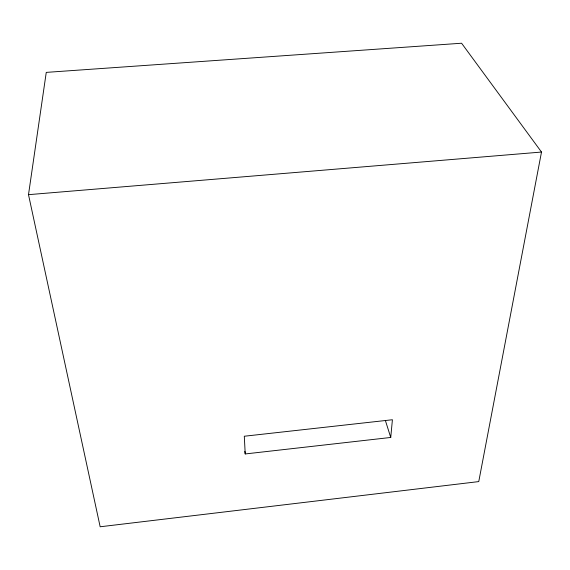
<?xml version="1.0" encoding="UTF-8"?>
<svg xmlns="http://www.w3.org/2000/svg" width="570" height="570" viewBox="0 0 570 570"><rect width="100%" height="100%" fill="white"/><g stroke="black" fill="none" stroke-linecap="round" stroke-linejoin="round"><path stroke-width="0.85" d="M390.742 437.461L392.409 419.741L244.295 436.235L245.221 453.948L390.742 437.461L385.434 420.66M28.5 194.669L46.256 72.383L461.586 43.227L541.5 152.048L478.757 481.593L100.163 526.773L28.5 194.669L541.5 152.048M244.844 451.34L245.221 453.948"/></g></svg>
